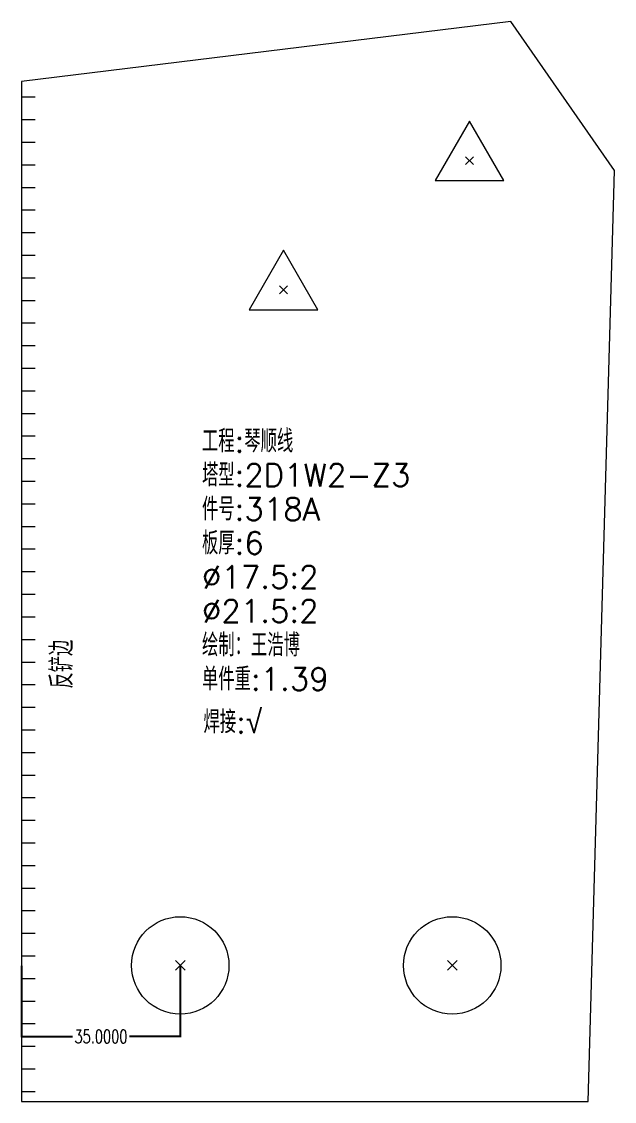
# Model space of a CAD drawing. Extents: x -580 to 8755, y 0 to 14723.
# Drawn here: x 2379.7 to 2510.5, y 8630.2 to 8868.4 of the extents above; entities that cross this region are included whole.
import ezdxf
from ezdxf.enums import TextEntityAlignment as Align

# ---------------------------------------------------------------- set-up
doc = ezdxf.new("R2010")
doc.units = 0
doc.header["$MEASUREMENT"] = 0
doc.layers.get('0').update_dxf_attribs({"linetype": 'CONTINUOUS', "lineweight": 25})
doc.layers.get('Defpoints').update_dxf_attribs({"linetype": 'CONTINUOUS'})
doc.layers.add('1', color=7, linetype='CONTINUOUS', lineweight=25)
doc.styles.add('DimFont', font='simplex.shx', dxfattribs={"width": 0.8, "bigfont": 'gbhzfs.shx'})
doc.styles.get("Standard").update_dxf_attribs({"font": 'simplex.shx', "width": 0.7, "height": 3, "bigfont": 'gbhzfs.shx'})
doc.dimstyles.new('DHDxfDimStyleOpen30', dxfattribs={"dimtxt": 2.5, "dimasz": 2.5, "dimexe": 1.25, "dimexo": 0.625, "dimtad": 2, "dimtxsty": 'DimFont', "dimblk": 'OPEN30', "dimblk1": 'OPEN30', "dimblk2": 'OPEN30', "dimcen": 2.5, "dimadec": 0, "dimazin": 0, "dimtfac": 1, "dimtmove": 0, "dimatfit": 3, "dimfxl": 0, "dimarcsym": 0})

# ---------------------------------------------------------------- blocks, each defined once
blk = doc.blocks.new('*D5')
at = {"color": 0, "linetype": 'Continuous', "lineweight": -2}
for p, q in [((2379.75, 8660.12), (2379.75, 8644.32)), ((2414.75, 8660.12), (2414.75, 8644.32)), ((2379.93, 8644.5), (2390.96, 8644.5)), ((2414.57, 8644.5), (2403.54, 8644.5))]:
    blk.add_line(p, q, dxfattribs=at)
at = {"color": 0, "linetype": 'Continuous'}
for points in [[(2379.93, 8644.53), (2379.93, 8644.47), (2379.75, 8644.5)], [(2414.57, 8644.53), (2414.57, 8644.47), (2414.75, 8644.5)]]:
    blk.add_solid(points, dxfattribs=at)
at = {"layer": 'Defpoints', "color": 0, "linetype": 'Continuous'}
for p in [(2379.75, 8660.18), (2414.75, 8660.18), (2379.75, 8644.5)]:
    blk.add_point(p, dxfattribs=at)
at = {"color": 0, "linetype": 'Continuous', "insert": (2397.25, 8644.5), "char_height": 3, "attachment_point": 5}
blk.add_mtext('\\A1;35.0000', dxfattribs=at)

msp = doc.modelspace()

# ---------------------------------------------------------------- linework, layer by layer
at = {"layer": '1', "color": 7, "linetype": 'Continuous', "lineweight": 18}
for p, q in [((2487.70685, 8868.3865), (2379.74793, 8855.1811)), ((2510.5248, 8835.5377), (2487.70685, 8868.3865)), ((2379.74793, 8855.1811), (2379.74793, 8630.1811)), ((2504.74793, 8630.1811), (2510.5248, 8835.5377)), ((2379.74793, 8630.1811), (2504.74793, 8630.1811))]:
    msp.add_line(p, q, dxfattribs=at)
at = {"layer": '1', "color": 7, "linetype": 'Continuous', "lineweight": 13}
for p, q in [((2379.74793, 8851.76333), (2382.74793, 8851.76333)), ((2379.74793, 8846.77725), (2382.74793, 8846.77725)), ((2478.5825, 8846.45285), (2471.005, 8833.32785)), ((2486.16, 8833.32785), (2478.5825, 8846.45285)), ((2379.74793, 8841.79117), (2382.74793, 8841.79117)), ((2477.7075, 8836.82785), (2479.4575, 8838.57785)), ((2479.4575, 8836.82785), (2477.7075, 8838.57785)), ((2379.74793, 8836.80509), (2382.74793, 8836.80509)), ((2471.005, 8833.32785), (2486.16, 8833.32785)), ((2379.74793, 8831.81901), (2382.74793, 8831.81901)), ((2379.74793, 8826.83293), (2382.74793, 8826.83293)), ((2379.74793, 8821.84684), (2382.74793, 8821.84684)), ((2379.74793, 8816.86076), (2382.74793, 8816.86076)), ((2437.51584, 8817.93434), (2429.93834, 8804.80934)), ((2445.09334, 8804.80934), (2437.51584, 8817.93434)), ((2379.74793, 8811.87468), (2382.74793, 8811.87468)), ((2436.64084, 8808.30934), (2438.39084, 8810.05934)), ((2438.39084, 8808.30934), (2436.64084, 8810.05934)), ((2379.74793, 8806.8886), (2382.74793, 8806.8886)), ((2429.93834, 8804.80934), (2445.09334, 8804.80934)), ((2379.74793, 8801.90252), (2382.74793, 8801.90252)), ((2379.74793, 8796.91644), (2382.74793, 8796.91644)), ((2379.74793, 8791.93036), (2382.74793, 8791.93036)), ((2379.74793, 8786.94428), (2382.74793, 8786.94428)), ((2379.74793, 8781.9582), (2382.74793, 8781.9582)), ((2379.74793, 8776.97212), (2382.74793, 8776.97212)), ((2379.74793, 8771.98604), (2382.74793, 8771.98604)), ((2379.74793, 8766.99996), (2382.74793, 8766.99996)), ((2379.74793, 8762.01388), (2382.74793, 8762.01388)), ((2379.74793, 8757.0278), (2382.74793, 8757.0278)), ((2379.74793, 8752.04172), (2382.74793, 8752.04172)), ((2379.74793, 8747.05564), (2382.74793, 8747.05564)), ((2379.74793, 8742.06956), (2382.74793, 8742.06956)), ((2379.74793, 8737.08348), (2382.74793, 8737.08348)), ((2379.74793, 8732.0974), (2382.74793, 8732.0974)), ((2379.74793, 8727.11132), (2382.74793, 8727.11132)), ((2379.74793, 8722.12524), (2382.74793, 8722.12524)), ((2379.74793, 8717.13915), (2382.74793, 8717.13915)), ((2379.74793, 8712.15307), (2382.74793, 8712.15307)), ((2379.74793, 8707.16699), (2382.74793, 8707.16699)), ((2379.74793, 8702.18091), (2382.74793, 8702.18091)), ((2379.74793, 8697.19483), (2382.74793, 8697.19483)), ((2379.74793, 8692.20875), (2382.74793, 8692.20875)), ((2379.74793, 8687.22267), (2382.74793, 8687.22267)), ((2379.74793, 8682.23659), (2382.74793, 8682.23659)), ((2379.74793, 8677.25051), (2382.74793, 8677.25051)), ((2379.74793, 8672.26443), (2382.74793, 8672.26443)), ((2379.74793, 8667.27835), (2382.74793, 8667.27835)), ((2379.74793, 8662.29227), (2382.74793, 8662.29227)), ((2413.67293, 8659.1061), (2415.82293, 8661.2561)), ((2415.82293, 8659.1061), (2413.67293, 8661.2561)), ((2473.67293, 8659.1061), (2475.82293, 8661.2561)), ((2475.82293, 8659.1061), (2473.67293, 8661.2561)), ((2379.74793, 8657.30619), (2382.74793, 8657.30619)), ((2379.74793, 8652.32011), (2382.74793, 8652.32011)), ((2379.74793, 8647.33403), (2382.74793, 8647.33403)), ((2379.74793, 8642.34795), (2382.74793, 8642.34795)), ((2379.74793, 8637.36187), (2382.74793, 8637.36187)), ((2379.74793, 8632.37579), (2382.74793, 8632.37579))]:
    msp.add_line(p, q, dxfattribs=at)
for centre in [(2414.74793, 8660.1811), (2474.74793, 8660.1811)]:
    msp.add_circle(centre, 10.75, dxfattribs=at)

# ---------------------------------------------------------------- texts
at = {"layer": '1', "color": 7, "linetype": 'Continuous', "lineweight": 18}
for s, p in [('工程:琴顺线', (2419.54062, 8771.84959)), ('塔型:2D1W2-Z3', (2419.54062, 8764.34959)), ('件号:318A', (2419.54062, 8756.84959)), ('板厚:6', (2419.54062, 8749.34959)), ('%%c17.5:2', (2419.54062, 8741.84959)), ('%%c21.5:2', (2419.54062, 8734.34959)), ('绘制：王浩博', (2419.54062, 8726.84959)), ('单件重:1.39', (2419.54062, 8719.34959)), ('焊接:√', (2419.87623, 8709.9056))]:
    msp.add_text(s, height=5, dxfattribs=at).set_placement(p, align=Align.BOTTOM_LEFT)
msp.add_text('反铲边', height=5, rotation=90, dxfattribs=at).set_placement((2392.60169, 8721.25237), align=Align.BOTTOM_LEFT)

# ---------------------------------------------------------------- dimensions: what is measured, and where the dimension line sits
at = {"color": 0, "linetype": 'Continuous'}
dim = msp.add_linear_dim(base=(2379.74793, 8644.50089), p1=(2414.74793, 8660.1811), p2=(2379.74793, 8660.1811), dimstyle='DHDxfDimStyleOpen30', override={"dimtxt": 0.18, "dimasz": 0.18, "dimexe": 0.18, "dimexo": 0.0625, "dimgap": 0.09, "dimtad": 0, "dimtih": 1, "dimtoh": 1, "dimdec": 4, "dimzin": 0, "dimdsep": 46, "dimtxsty": 'Standard', "dimcen": 0.09, "dimtdec": 4, "dimtofl": 0, "dimtolj": 1, "dimtzin": 0}, dxfattribs=at)
dim.commit()
dim.dimension.update_dxf_attribs({"geometry": '*D5', "text_midpoint": (2397.24793, 8644.50089)})

doc.saveas('drawing.dxf')
